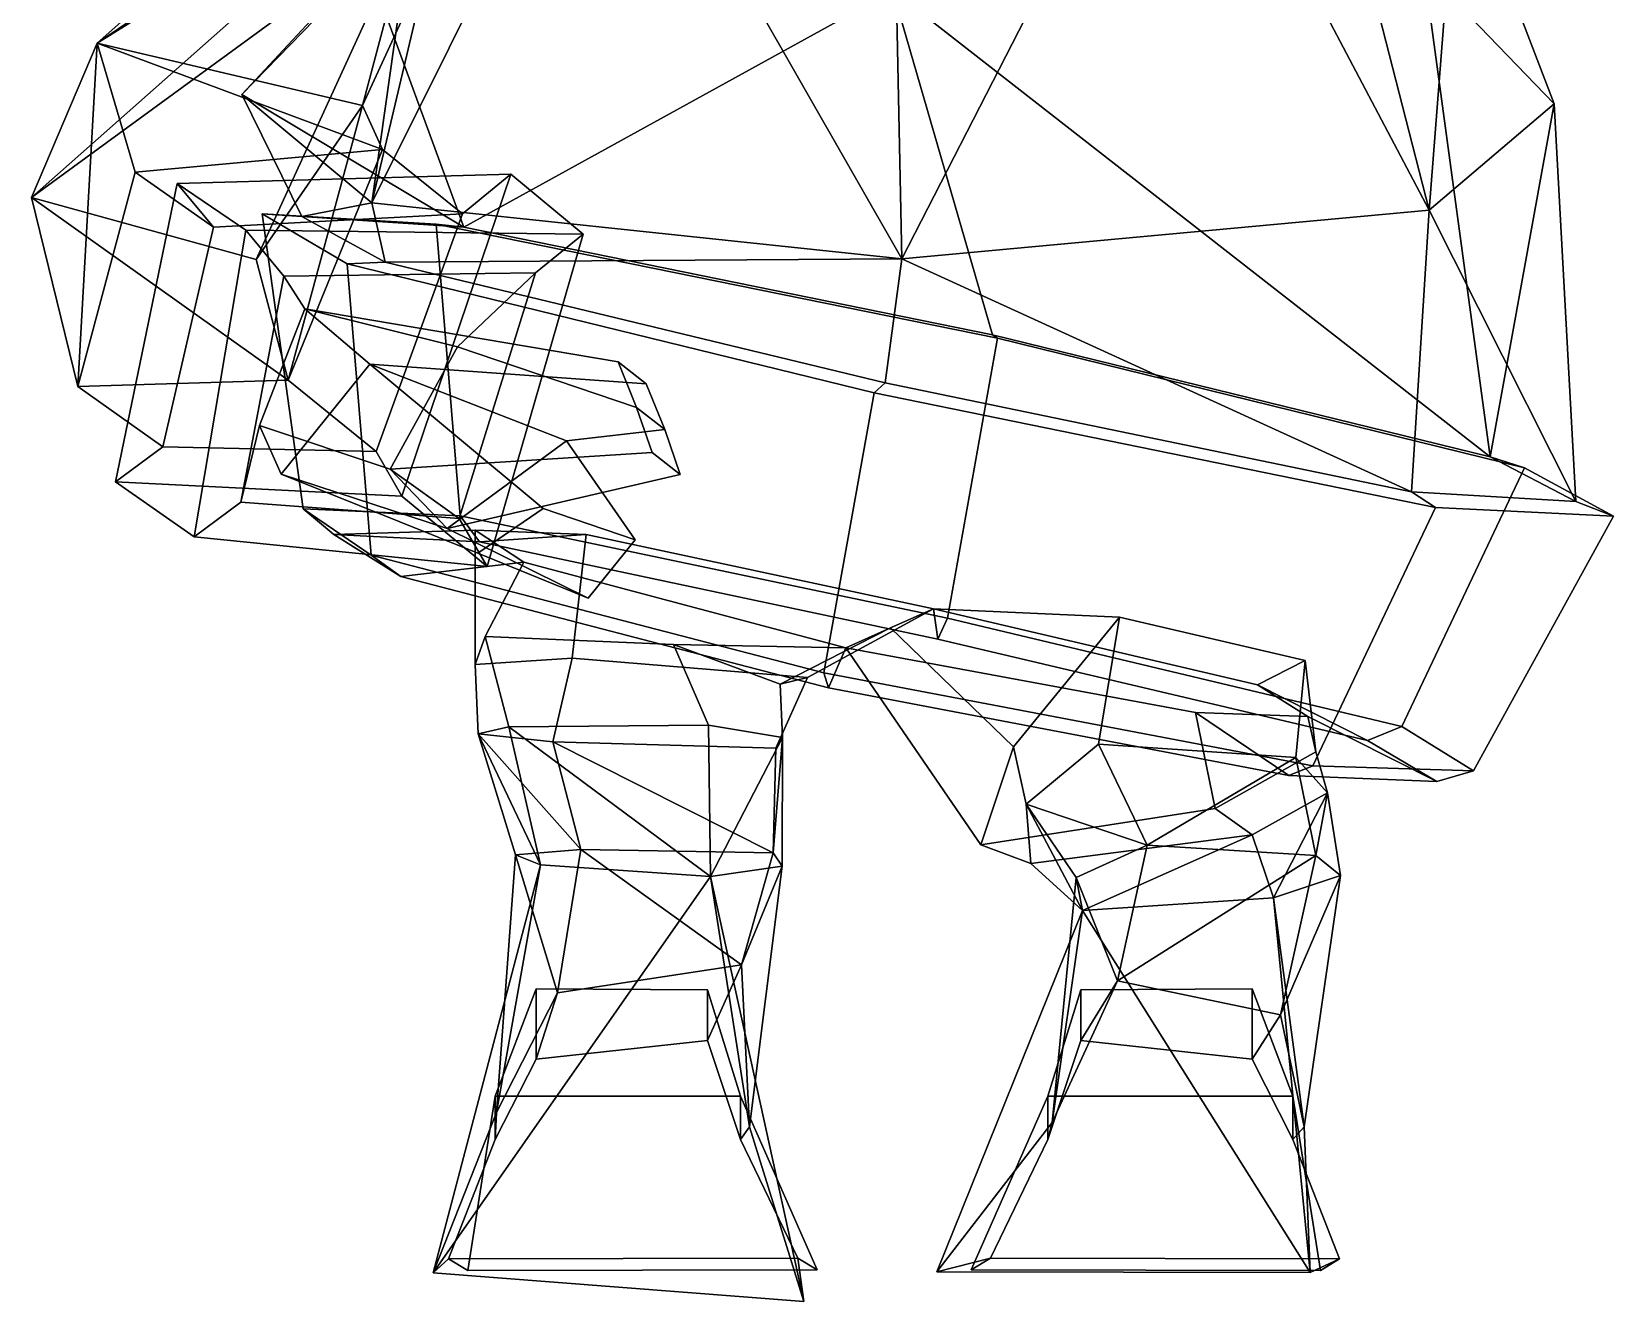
# Model space of a CAD drawing. Extents: x -168 to 304, y -159 to 346.
# Drawn here: x -167.8 to 136.4, y -158.9 to 85.3 of the extents above; entities that cross this region are included whole.
import ezdxf

# ---------------------------------------------------------------- set-up
doc = ezdxf.new("R2010")
doc.units = 0

msp = doc.modelspace()

# ---------------------------------------------------------------- linework, layer by layer
for points in [[(-72.983917, 138.844299, 28.528275), (-67.057755, 161.524048, -21.993227), (-155.204941, 83.07132, 37.623802)], [(-84.728996, 127.004822, -41.175171), (-155.204941, 83.07132, 37.623802), (-67.057755, 161.524048, -21.993227)], [(-0.437988, 41.637131, -96.06192), (-57.730793, 141.920715, -53.482315), (-2.510288, 144.213898, -58.528946)], [(-0.437988, 41.637131, -96.06192), (-2.510288, 144.213898, -58.528946), (52.039246, 143.907654, -52.07951)], [(101.025726, 50.951355, -63.288445), (-0.437988, 41.637131, -96.06192), (52.039246, 143.907654, -52.07951)], [(101.025726, 50.951355, -63.288445), (52.039246, 143.907654, -52.07951), (82.344208, 123.844482, -36.384079)], [(-102.379089, 52.417557, -63.258995), (-57.730793, 141.920715, -53.482315), (-0.437988, 41.637131, -96.06192)], [(-102.379089, 52.417557, -63.258995), (-84.728996, 127.004822, -41.175171), (-57.730793, 141.920715, -53.482315)], [(-72.983917, 138.844299, 28.528275), (-155.204941, 83.07132, 37.623802), (-104.15889, 71.103485, 45.590187)], [(-94.663162, 106.876038, -8.083811), (-72.983917, 138.844299, 28.528275), (-104.15889, 71.103485, 45.590187)], [(-84.728996, 127.004822, -41.175171), (-167.79895, 53.442307, 8.166247), (-155.204941, 83.07132, 37.623802)], [(-94.663162, 106.876038, -8.083811), (-167.79895, 53.442307, 8.166247), (-84.728996, 127.004822, -41.175171)], [(-102.379089, 52.417557, -63.258995), (-94.663162, 106.876038, -8.083811), (-84.728996, 127.004822, -41.175171)], [(101.025726, 50.951355, -63.288445), (82.344208, 123.844482, -36.384079), (106.396942, 120.148743, 2.873093)], [(99.974632, 97.451813, 83.609901), (125.075035, 71.428101, 1.953817), (106.396942, 120.148743, 2.873093)], [(125.075035, 71.428101, 1.953817), (101.025726, 50.951355, -63.288445), (106.396942, 120.148743, 2.873093)], [(-124.6362, 41.506836, 13.370149), (-167.79895, 53.442307, 8.166247), (-94.663162, 106.876038, -8.083811)], [(-103.430183, 98.917999, 83.639351), (-94.663162, 106.876038, -8.083811), (-127.362106, 73.247742, 1.990363)], [(-127.362106, 73.247742, 1.990363), (-94.663162, 106.876038, -8.083811), (-102.379089, 52.417557, -63.258995)], [(-124.6362, 41.506836, 13.370149), (-94.663162, 106.876038, -8.083811), (-104.15889, 71.103485, 45.590187)], [(-84.658989, 47.713364, 86.182297), (-103.430183, 98.917999, 83.639351), (-127.362106, 73.247742, 1.990363)], [(-84.658989, 47.713364, 86.182297), (-2.141351, 93.262695, 115.541527), (-103.430183, 98.917999, 83.639351)], [(112.764603, 3.508865, 62.947292), (99.974632, 97.451813, 83.609901), (-2.141351, 93.262695, 115.541527)], [(112.764603, 3.508865, 62.947292), (125.075035, 71.428101, 1.953817), (99.974632, 97.451813, 83.609901)], [(-84.658989, 47.713364, 86.182297), (17.012136, 26.972748, 104.537407), (-2.141351, 93.262695, 115.541527)], [(112.764603, 3.508865, 62.947292), (-2.141351, 93.262695, 115.541527), (17.012136, 26.972748, 104.537407)], [(-158.891571, 17.048172, 73.376183), (-155.204941, 83.07132, 37.623802), (-167.79895, 53.442307, 8.166247)], [(-158.891571, 17.048172, 73.376183), (-147.865341, 58.259277, 83.760208), (-155.204941, 83.07132, 37.623802)], [(-100.282043, 62.654541, 60.526302), (-104.15889, 71.103485, 45.590187), (-155.204941, 83.07132, 37.623802)], [(-100.282043, 62.654541, 60.526302), (-155.204941, 83.07132, 37.623802), (-147.865341, 58.259277, 83.760208)], [(-84.658989, 47.713364, 86.182297), (-127.362106, 73.247742, 1.990363), (-115.820694, 49.77803, 14.213362)], [(-115.820694, 49.77803, 14.213362), (-127.362106, 73.247742, 1.990363), (-102.379089, 52.417557, -63.258995)], [(-118.467354, 18.272888, 52.653507), (-124.6362, 41.506836, 13.370149), (-104.15889, 71.103485, 45.590187)], [(-118.467354, 18.272888, 52.653507), (-104.15889, 71.103485, 45.590187), (-100.282043, 62.654541, 60.526302)], [(129.207809, -5.085526, -14.624317), (101.025726, 50.951355, -63.288445), (125.075035, 71.428101, 1.953817)], [(112.764603, 3.508865, 62.947292), (129.207809, -5.085526, -14.624317), (125.075035, 71.428101, 1.953817)], [(-147.865341, 58.259277, 83.760208), (-132.788467, 47.708267, 114.882721), (-84.935211, 50.279587, 90.791687), (-100.282043, 62.654541, 60.526302)], [(-100.282043, 62.654541, 60.526302), (-84.935211, 50.279587, 90.791687), (-101.514786, 4.571655, 81.556343), (-118.467354, 18.272888, 52.653507)], [(-142.534897, 5.45903, 103.420166), (-132.788467, 47.708267, 114.882721), (-147.865341, 58.259277, 83.760208), (-158.891571, 17.048172, 73.376183)], [(-75.643867, 57.872726, 88.897057), (-139.825851, 56.114792, 121.871872), (-126.601906, 47.124222, 150.045624), (-61.714329, 46.366089, 116.660828)], [(-75.643867, 57.872726, 88.897057), (-84.935211, 50.279587, 90.791687), (-132.788467, 47.708267, 114.882721), (-139.825851, 56.114792, 121.871872)], [(-96.567711, -4.010239, 75.594765), (-101.514786, 4.571655, 81.556343), (-84.935211, 50.279587, 90.791687), (-75.643867, 57.872726, 88.897057)], [(-96.567711, -4.010239, 75.594765), (-75.643867, 57.872726, 88.897057), (-61.714329, 46.366089, 116.660828), (-80.193176, -17.592178, 102.335388)], [(-136.523651, -11.845947, 133.062439), (-126.601906, 47.124222, 150.045624), (-139.825851, 56.114792, 121.871872), (-151.675461, -1.290405, 105.56665)], [(-151.675461, -1.290405, 105.56665), (-139.825851, 56.114792, 121.871872), (-132.788467, 47.708267, 114.882721), (-142.534897, 5.45903, 103.420166)], [(-118.467354, 18.272888, 52.653507), (-158.891571, 17.048172, 73.376183), (-167.79895, 53.442307, 8.166247)], [(-118.467354, 18.272888, 52.653507), (-167.79895, 53.442307, 8.166247), (-124.6362, 41.506836, 13.370149)], [(-115.820694, 49.77803, 14.213362), (-102.379089, 52.417557, -63.258995), (-99.786354, 41.002258, -67.512161)], [(-99.786354, 41.002258, -67.512161), (-102.379089, 52.417557, -63.258995), (-0.437988, 41.637131, -96.06192)], [(-89.995293, 48.261185, 95.20549), (-123.469315, 50.293655, 15.041623), (-115.545113, -6.500931, 10.803403), (-85.369919, -7.794785, 91.355515)], [(-123.469315, 50.293655, 15.041623), (-89.995293, 48.261185, 95.20549), (-84.658989, 47.713364, 86.182297), (-115.820694, 49.77803, 14.213362)], [(-115.545113, -6.500931, 10.803403), (-123.469315, 50.293655, 15.041623), (-107.089218, 40.677643, -78.469238), (-102.463844, -15.378326, -82.319214)], [(-107.089218, 40.677643, -78.469238), (-123.469315, 50.293655, 15.041623), (-115.820694, 49.77803, 14.213362), (-99.786354, 41.002258, -67.512161)], [(97.637238, -3.202225, -90.747169), (-0.437988, 41.637131, -96.06192), (101.025726, 50.951355, -63.288445)], [(129.207809, -5.085526, -14.624317), (97.637238, -3.202225, -90.747169), (101.025726, 50.951355, -63.288445)], [(-136.523651, -11.845947, 133.062439), (-127.536774, -5.167557, 130.968674), (-119.294662, 38.26503, 142.737366), (-126.601906, 47.124222, 150.045624)], [(-61.714329, 46.366089, 116.660828), (-126.601906, 47.124222, 150.045624), (-119.294662, 38.26503, 142.737366), (-70.863052, 38.932465, 118.543213)], [(8.363098, -27.49469, 114.526512), (18.011414, 26.347443, 116.755615), (-89.995293, 48.261185, 95.20549), (-85.369919, -7.794785, 91.355515)], [(18.011414, 26.347443, 116.755615), (17.012136, 26.972748, 104.537407), (-84.658989, 47.713364, 86.182297), (-89.995293, 48.261185, 95.20549)], [(-80.193176, -17.592178, 102.335388), (-61.714329, 46.366089, 116.660828), (-70.863052, 38.932465, 118.543213), (-85.548782, -8.332245, 108.777229)], [(-107.089218, 40.677643, -78.469238), (-99.786354, 41.002258, -67.512161), (-3.620603, 17.738861, -109.181282), (-5.738175, 15.809814, -124.654137)], [(-102.463844, -15.378326, -82.319214), (-107.089218, 40.677643, -78.469238), (-5.738175, 15.809814, -124.654137), (-15.397456, -38.035812, -126.881371)], [(-99.786354, 41.002258, -67.512161), (-0.437988, 41.637131, -96.06192), (-3.620603, 17.738861, -109.181282)], [(97.637238, -3.202225, -90.747169), (-3.620603, 17.738861, -109.181282), (-0.437988, 41.637131, -96.06192)], [(-123.964142, 9.555832, 119.384247), (-115.246185, 31.970657, 122.457191), (-119.294662, 38.26503, 142.737366), (-127.536774, -5.167557, 130.968674)], [(-85.88398, 24.661896, 109.044464), (-70.863052, 38.932465, 118.543213), (-119.294662, 38.26503, 142.737366), (-115.246185, 31.970657, 122.457191)], [(-98.805771, 1.166367, 107.408524), (-85.548782, -8.332245, 108.777229), (-70.863052, 38.932465, 118.543213), (-85.88398, 24.661896, 109.044464)], [(-119.797318, 0.212448, 143.264664), (-102.760506, 21.332489, 142.34993), (-115.246185, 31.970657, 122.457191), (-123.964142, 9.555832, 119.384247)], [(-51.457932, 12.985458, 124.492645), (-85.88398, 24.661896, 109.044464), (-115.246185, 31.970657, 122.457191), (-54.993542, 21.780594, 127.729103)], [(-49.624718, 17.539185, 135.895508), (-54.993542, 21.780594, 127.729103), (-115.246185, 31.970657, 122.457191), (-102.760506, 21.332489, 142.34993)], [(-48.435928, 4.389694, 121.523224), (-98.805771, 1.166367, 107.408524), (-85.88398, 24.661896, 109.044464), (-51.457932, 12.985458, 124.492645)], [(8.363098, -27.49469, 114.526512), (95.752556, -48.349335, 70.039009), (119.336136, 1.390457, 70.569046), (18.011414, 26.347443, 116.755615)], [(18.011414, 26.347443, 116.755615), (119.336136, 1.390457, 70.569046), (112.764603, 3.508865, 62.947292), (17.012136, 26.972748, 104.537407)], [(-81.980782, -14.98143, 175.387787), (-69.417183, -6.435745, 182.209579), (-102.760506, 21.332489, 142.34993), (-119.797318, 0.212448, 143.264664)], [(-51.729332, -12.432007, 174.996933), (-64.890396, 6.624878, 138.407639), (-102.760506, 21.332489, 142.34993), (-69.417183, -6.435745, 182.209579)], [(-45.984196, 8.758072, 132.641876), (-49.624718, 17.539185, 135.895508), (-102.760506, 21.332489, 142.34993), (-64.890396, 6.624878, 138.407639)], [(-45.984196, 8.758072, 132.641876), (-51.457932, 12.985458, 124.492645), (-54.993542, 21.780594, 127.729103), (-49.624718, 17.539185, 135.895508)], [(-118.467354, 18.272888, 52.653507), (-101.514786, 4.571655, 81.556343), (-142.534897, 5.45903, 103.420166), (-158.891571, 17.048172, 73.376183)], [(78.65863, -55.932877, -103.635727), (-15.397456, -38.035812, -126.881371), (-5.738175, 15.809814, -124.654137), (102.24221, -6.1931, -103.10569)], [(102.24221, -6.1931, -103.10569), (-5.738175, 15.809814, -124.654137), (-3.620603, 17.738861, -109.181282), (97.637238, -3.202225, -90.747169)], [(-43.041725, 0.137161, 129.71199), (-48.435928, 4.389694, 121.523224), (-51.457932, 12.985458, 124.492645), (-45.984196, 8.758072, 132.641876)], [(-98.805771, 1.166367, 107.408524), (-123.964142, 9.555832, 119.384247), (-127.536774, -5.167557, 130.968674), (-85.548782, -8.332245, 108.777229)], [(-87.851883, -10.229919, 129.854263), (-119.797318, 0.212448, 143.264664), (-123.964142, 9.555832, 119.384247), (-98.805771, 1.166367, 107.408524)], [(-43.041725, 0.137161, 129.71199), (-45.984196, 8.758072, 132.641876), (-64.890396, 6.624878, 138.407639), (-87.851883, -10.229919, 129.854263)], [(-60.768414, -23.67865, 175.911057), (-87.851883, -10.229919, 129.854263), (-64.890396, 6.624878, 138.407639), (-51.729332, -12.432007, 174.996933)], [(-96.567711, -4.010239, 75.594765), (-151.675461, -1.290405, 105.56665), (-142.534897, 5.45903, 103.420166), (-101.514786, 4.571655, 81.556343)], [(-43.041725, 0.137161, 129.71199), (-87.851883, -10.229919, 129.854263), (-98.805771, 1.166367, 107.408524), (-48.435928, 4.389694, 121.523224)], [(136.443985, -7.90271, -15.547863), (129.207809, -5.085526, -14.624317), (112.764603, 3.508865, 62.947292), (119.336136, 1.390457, 70.569046)], [(-60.768414, -23.67865, 175.911057), (-81.980782, -14.98143, 175.387787), (-119.797318, 0.212448, 143.264664), (-87.851883, -10.229919, 129.854263)], [(119.336136, 1.390457, 70.569046), (95.752556, -48.349335, 70.039009), (109.561577, -56.903862, -15.689655), (136.443985, -7.90271, -15.547863)], [(-96.567711, -4.010239, 75.594765), (-80.193176, -17.592178, 102.335388), (-136.523651, -11.845947, 133.062439), (-151.675461, -1.290405, 105.56665)], [(-80.193176, -17.592178, 102.335388), (-85.548782, -8.332245, 108.777229), (-127.536774, -5.167557, 130.968674), (-136.523651, -11.845947, 133.062439)], [(102.24221, -6.1931, -103.10569), (97.637238, -3.202225, -90.747169), (129.207809, -5.085526, -14.624317), (136.443985, -7.90271, -15.547863)], [(-85.369919, -7.794785, 91.355515), (-115.545113, -6.500931, 10.803403), (-109.699013, -11.440735, 9.89723), (-81.64196, -12.810242, 82.231552)], [(-115.545113, -6.500931, 10.803403), (-102.463844, -15.378326, -82.319214), (-96.769325, -19.521347, -71.462906), (-109.699013, -11.440735, 9.89723)], [(8.363098, -27.49469, 114.526512), (-85.369919, -7.794785, 91.355515), (-81.64196, -12.810242, 82.231552), (6.524762, -31.551743, 102.114456)], [(-60.768414, -23.67865, 175.911057), (-51.729332, -12.432007, 174.996933), (-69.417183, -6.435745, 182.209579), (-81.980782, -14.98143, 175.387787)], [(109.561577, -56.903862, -15.689655), (78.65863, -55.932877, -103.635727), (102.24221, -6.1931, -103.10569), (136.443985, -7.90271, -15.547863)], [(-81.64196, -12.810242, 82.231552), (-109.699013, -11.440735, 9.89723), (-82.487061, -10.551376, 7.11412), (-61.145226, -11.427567, 64.684418)], [(-109.699013, -11.440735, 9.89723), (-96.769325, -19.521347, -71.462906), (-73.098595, -16.73056, -56.762157), (-82.487061, -10.551376, 7.11412)], [(-61.145226, -11.427567, 64.684418), (-82.487061, -10.551376, 7.11412), (-82.458748, -36.396133, 7.851814), (-63.823338, -35.174675, 44.4795)], [(-82.487061, -10.551376, 7.11412), (-73.098595, -16.73056, -56.762157), (-80.581566, -31.043915, -34.973045), (-82.458748, -36.396133, 7.851814)], [(6.524762, -31.551743, 102.114456), (-81.64196, -12.810242, 82.231552), (-61.145226, -11.427567, 64.684418), (5.66813, -25.698135, 81.36203)], [(5.66813, -25.698135, 81.36203), (-61.145226, -11.427567, 64.684418), (-63.823338, -35.174675, 44.4795), (-18.586254, -38.934387, 56.634132)], [(-102.463844, -15.378326, -82.319214), (-15.397456, -38.035812, -126.881371), (-14.502277, -40.880173, -111.520836), (-96.769325, -19.521347, -71.462906)], [(-96.769325, -19.521347, -71.462906), (-14.502277, -40.880173, -111.520836), (-11.214878, -33.18811, -90.169792), (-73.098595, -16.73056, -56.762157)], [(-73.098595, -16.73056, -56.762157), (-11.214878, -33.18811, -90.169792), (-44.368141, -32.579376, -65.600548), (-80.581566, -31.043915, -34.973045)], [(-2.607557, -29.369553, -2.719168), (5.66813, -25.698135, 81.36203), (-18.586254, -38.934387, 56.634132), (-23.790239, -40.210236, -5.454131)], [(21.045162, -52.283218, 0.508028), (41.436428, -27.320435, 55.927723), (5.66813, -25.698135, 81.36203), (-2.607557, -29.369553, -2.719168)], [(5.66813, -25.698135, 81.36203), (41.436428, -27.320435, 55.927723), (77.16124, -35.6343, 24.613001), (68.008209, -40.345901, 49.484207)], [(6.524762, -31.551743, 102.114456), (5.66813, -25.698135, 81.36203), (68.008209, -40.345901, 49.484207), (89.12587, -51.046333, 62.133698)], [(37.417122, -51.761185, 25.832306), (41.436428, -27.320435, 55.927723), (21.045162, -52.283218, 0.508028), (23.482136, -63.273979, 3.447037)], [(37.417122, -51.761185, 25.832306), (75.393593, -54.296257, 5.082145), (77.16124, -35.6343, 24.613001), (41.436428, -27.320435, 55.927723)], [(-11.214878, -33.18811, -90.169792), (-2.607557, -29.369553, -2.719168), (-23.790239, -40.210236, -5.454131), (-44.368141, -32.579376, -65.600548)], [(21.045162, -52.283218, 0.508028), (-2.607557, -29.369553, -2.719168), (-11.214878, -33.18811, -90.169792), (14.777371, -71.122765, -62.909523)], [(8.363098, -27.49469, 114.526512), (6.524762, -31.551743, 102.114456), (89.12587, -51.046333, 62.133698), (95.752556, -48.349335, 70.039009)], [(-81.908264, -49.762077, 5.00138), (-82.458748, -36.396133, 7.851814), (-80.581566, -31.043915, -34.973045), (-76.010544, -48.394455, -15.155876)], [(-76.010544, -48.394455, -15.155876), (-80.581566, -31.043915, -34.973045), (-44.368141, -32.579376, -65.600548), (-37.635117, -48.092758, -34.967697)], [(-23.34664, -50.444847, -10.425714), (-37.635117, -48.092758, -34.967697), (-44.368141, -32.579376, -65.600548), (-23.790239, -40.210236, -5.454131)], [(73.998505, -57.757431, -91.56076), (56.054836, -45.648895, -71.962364), (-11.214878, -33.18811, -90.169792), (-14.502277, -40.880173, -111.520836)], [(56.054836, -45.648895, -71.962364), (59.832855, -64.105812, -52.63121), (14.777371, -71.122765, -62.909523), (-11.214878, -33.18811, -90.169792)], [(-67.558174, -51.275467, 18.655172), (-63.823338, -35.174675, 44.4795), (-82.458748, -36.396133, 7.851814), (-81.908264, -49.762077, 5.00138)], [(-24.631472, -52.52507, 17.049297), (-18.586254, -38.934387, 56.634132), (-63.823338, -35.174675, 44.4795), (-67.558174, -51.275467, 18.655172)], [(68.008209, -40.345901, 49.484207), (77.16124, -35.6343, 24.613001), (79.230904, -53.217377, -14.64442), (77.658333, -46.409012, -11.73357)], [(75.393593, -54.296257, 5.082145), (81.467033, -61.139664, -13.757897), (79.230904, -53.217377, -14.64442), (77.16124, -35.6343, 24.613001)], [(-24.631472, -52.52507, 17.049297), (-23.34664, -50.444847, -10.425714), (-23.790239, -40.210236, -5.454131), (-18.586254, -38.934387, 56.634132)], [(78.65863, -55.932877, -103.635727), (73.998505, -57.757431, -91.56076), (-14.502277, -40.880173, -111.520836), (-15.397456, -38.035812, -126.881371)], [(89.12587, -51.046333, 62.133698), (68.008209, -40.345901, 49.484207), (77.658333, -46.409012, -11.73357), (102.464401, -58.945572, -15.07252)], [(-69.950775, -74.965324, -3.534669), (-81.908264, -49.762077, 5.00138), (-76.010544, -48.394455, -15.155876)], [(-37.221409, -77.2155, -21.084003), (-76.010544, -48.394455, -15.155876), (-37.635117, -48.092758, -34.967697)], [(-69.950775, -74.965324, -3.534669), (-76.010544, -48.394455, -15.155876), (-37.221409, -77.2155, -21.084003)], [(-37.221409, -77.2155, -21.084003), (-37.635117, -48.092758, -34.967697), (-23.34664, -50.444847, -10.425714)], [(77.658333, -46.409012, -11.73357), (79.230904, -53.217377, -14.64442), (59.832855, -64.105812, -52.63121), (56.054836, -45.648895, -71.962364)], [(102.464401, -58.945572, -15.07252), (77.658333, -46.409012, -11.73357), (56.054836, -45.648895, -71.962364), (73.998505, -57.757431, -91.56076)], [(95.752556, -48.349335, 70.039009), (89.12587, -51.046333, 62.133698), (102.464401, -58.945572, -15.07252), (109.561577, -56.903862, -15.689655)], [(-62.133686, -72.002159, 27.508589), (-67.558174, -51.275467, 18.655172), (-81.908264, -49.762077, 5.00138)], [(-62.133686, -72.002159, 27.508589), (-81.908264, -49.762077, 5.00138), (-74.708099, -73.069054, 14.810788)], [(-74.708099, -73.069054, 14.810788), (-81.908264, -49.762077, 5.00138), (-69.950775, -74.965324, -3.534669)], [(-25.195112, -72.656784, 26.674852), (-24.631472, -52.52507, 17.049297), (-67.558174, -51.275467, 18.655172)], [(-25.195112, -72.656784, 26.674852), (-67.558174, -51.275467, 18.655172), (-62.133686, -72.002159, 27.508589)], [(-23.420841, -75.207466, 1.277769), (-37.221409, -77.2155, -21.084003), (-23.34664, -50.444847, -10.425714)], [(-25.195112, -72.656784, 26.674852), (-23.420841, -75.207466, 1.277769), (-23.34664, -50.444847, -10.425714)], [(-25.195112, -72.656784, 26.674852), (-23.34664, -50.444847, -10.425714), (-24.631472, -52.52507, 17.049297)], [(23.482136, -63.273979, 3.447037), (21.045162, -52.283218, 0.508028), (14.777371, -71.122765, -62.909523), (24.421356, -74.713348, -24.494551)], [(46.795029, -71.189331, 43.299236), (37.417122, -51.761185, 25.832306), (23.482136, -63.273979, 3.447037)], [(46.795029, -71.189331, 43.299236), (75.393593, -54.296257, 5.082145), (37.417122, -51.761185, 25.832306)], [(46.795029, -71.189331, 43.299236), (79.18512, -73.145737, 24.936522), (75.393593, -54.296257, 5.082145)], [(81.467033, -61.139664, -13.757897), (66.946342, -69.215172, -27.630314), (59.832855, -64.105812, -52.63121), (79.230904, -53.217377, -14.64442)], [(79.18512, -73.145737, 24.936522), (81.467033, -61.139664, -13.757897), (75.393593, -54.296257, 5.082145)], [(109.561577, -56.903862, -15.689655), (102.464401, -58.945572, -15.07252), (73.998505, -57.757431, -91.56076), (78.65863, -55.932877, -103.635727)], [(46.795029, -71.189331, 43.299236), (23.482136, -63.273979, 3.447037), (33.087627, -77.39386, 22.453306)], [(34.32336, -83.756668, -3.835438), (23.482136, -63.273979, 3.447037), (24.421356, -74.713348, -24.494551)], [(33.087627, -77.39386, 22.453306), (23.482136, -63.273979, 3.447037), (34.32336, -83.756668, -3.835438)], [(71.078537, -81.314507, -5.70102), (66.946342, -69.215172, -27.630314), (81.467033, -61.139664, -13.757897)], [(83.99012, -77.03627, 7.5619), (71.078537, -81.314507, -5.70102), (81.467033, -61.139664, -13.757897)], [(79.18512, -73.145737, 24.936522), (83.99012, -77.03627, 7.5619), (81.467033, -61.139664, -13.757897)], [(66.946342, -69.215172, -27.630314), (24.421356, -74.713348, -24.494551), (14.777371, -71.122765, -62.909523), (59.832855, -64.105812, -52.63121)], [(34.32336, -83.756668, -3.835438), (24.421356, -74.713348, -24.494551), (66.946342, -69.215172, -27.630314)], [(71.078537, -81.314507, -5.70102), (34.32336, -83.756668, -3.835438), (66.946342, -69.215172, -27.630314)], [(-66.680405, -99.576324, 13.065176), (-62.133686, -72.002159, 27.508589), (-74.708099, -73.069054, 14.810788)], [(-66.680405, -99.576324, 13.065176), (-31.263783, -94.224243, 15.03818), (-62.133686, -72.002159, 27.508589)], [(-31.263783, -94.224243, 15.03818), (-25.195112, -72.656784, 26.674852), (-62.133686, -72.002159, 27.508589)], [(-31.263783, -94.224243, 15.03818), (-23.420841, -75.207466, 1.277769), (-25.195112, -72.656784, 26.674852)], [(41.081688, -97.275009, 25.590595), (46.795029, -71.189331, 43.299236), (33.087627, -77.39386, 22.453306)], [(41.081688, -97.275009, 25.590595), (79.18512, -73.145737, 24.936522), (46.795029, -71.189331, 43.299236)], [(-90.59684, -153.457962, -22.110352), (-78.375977, -122.623055, -0.004349), (-69.950775, -74.965324, -3.534669)], [(-90.59684, -153.457962, -22.110352), (-69.950775, -74.965324, -3.534669), (-37.221409, -77.2155, -21.084003)], [(-78.375977, -122.623055, -0.004349), (-66.680405, -99.576324, 13.065176), (-74.708099, -73.069054, 14.810788)], [(-78.375977, -122.623055, -0.004349), (-74.708099, -73.069054, 14.810788), (-69.950775, -74.965324, -3.534669)], [(-29.748863, -125.372368, -10.13125), (-37.221409, -77.2155, -21.084003), (-23.420841, -75.207466, 1.277769)], [(-29.748863, -125.372368, -10.13125), (-23.420841, -75.207466, 1.277769), (-31.263783, -94.224243, 15.03818)], [(72.392113, -103.808945, 8.305785), (79.18512, -73.145737, 24.936522), (41.081688, -97.275009, 25.590595)], [(72.392113, -103.808945, 8.305785), (83.99012, -77.03627, 7.5619), (79.18512, -73.145737, 24.936522)], [(-19.256786, -158.935928, -38.748936), (-90.59684, -153.457962, -22.110352), (-37.221409, -77.2155, -21.084003)], [(-19.256786, -158.935928, -38.748936), (-37.221409, -77.2155, -21.084003), (-29.748863, -125.372368, -10.13125)], [(28.52972, -124.526291, -0.182554), (41.081688, -97.275009, 25.590595), (33.087627, -77.39386, 22.453306)], [(28.52972, -124.526291, -0.182554), (33.087627, -77.39386, 22.453306), (34.32336, -83.756668, -3.835438)], [(76.959335, -125.389305, -11.175783), (71.078537, -81.314507, -5.70102), (83.99012, -77.03627, 7.5619)], [(76.959335, -125.389305, -11.175783), (83.99012, -77.03627, 7.5619), (72.392113, -103.808945, 8.305785)], [(78.14579, -153.382874, -39.931324), (34.32336, -83.756668, -3.835438), (71.078537, -81.314507, -5.70102)], [(78.14579, -153.382874, -39.931324), (71.078537, -81.314507, -5.70102), (76.959335, -125.389305, -11.175783)], [(6.338482, -153.28537, -25.576859), (28.52972, -124.526291, -0.182554), (34.32336, -83.756668, -3.835438)], [(6.338482, -153.28537, -25.576859), (34.32336, -83.756668, -3.835438), (78.14579, -153.382874, -39.931324)], [(-31.263783, -94.224243, 15.03818), (-66.680405, -99.576324, 13.065176), (-70.777412, -112.334389, 35.947453), (-37.787899, -108.736397, 35.947453)], [(-29.748863, -125.372368, -10.13125), (-31.263783, -94.224243, 15.03818), (-37.787899, -108.736397, 35.947453), (-31.473774, -127.827705, 43.725594)], [(28.52972, -124.526291, -0.182554), (27.673773, -127.827705, 43.725594), (33.987896, -108.736397, 35.947453), (41.081688, -97.275009, 25.590595)], [(41.081688, -97.275009, 25.590595), (33.987896, -108.736397, 35.947453), (66.977409, -112.334389, 35.947453), (72.392113, -103.808945, 8.305785)], [(-31.473774, -119.444199, 102.617195), (-37.787899, -98.997986, 87.801697), (-70.777412, -98.812683, 87.801697), (-78.613716, -119.444199, 102.617195)], [(-78.613716, -119.444199, 102.617195), (-70.777412, -98.812683, 87.801697), (-70.777412, -112.334389, 35.947453), (-78.613716, -127.827705, 43.725594)], [(-78.375977, -122.623055, -0.004349), (-78.613716, -127.827705, 43.725594), (-70.777412, -112.334389, 35.947453), (-66.680405, -99.576324, 13.065176)], [(-37.787899, -98.997986, 87.801697), (-37.787899, -108.736397, 35.947453), (-70.777412, -112.334389, 35.947453), (-70.777412, -98.812683, 87.801697)], [(-31.473774, -119.444199, 102.617195), (-31.473774, -127.827705, 43.725594), (-37.787899, -108.736397, 35.947453), (-37.787899, -98.997986, 87.801697)], [(27.673773, -119.444199, 102.617195), (74.813721, -119.444199, 102.617195), (66.977409, -98.812683, 87.801697), (33.987896, -98.997986, 87.801697)], [(27.673773, -119.444199, 102.617195), (33.987896, -98.997986, 87.801697), (33.987896, -108.736397, 35.947453), (27.673773, -127.827705, 43.725594)], [(33.987896, -98.997986, 87.801697), (66.977409, -98.812683, 87.801697), (66.977409, -112.334389, 35.947453), (33.987896, -108.736397, 35.947453)], [(74.813721, -119.444199, 102.617195), (74.813721, -127.827705, 43.725594), (66.977409, -112.334389, 35.947453), (66.977409, -98.812683, 87.801697)], [(76.959335, -125.389305, -11.175783), (72.392113, -103.808945, 8.305785), (66.977409, -112.334389, 35.947453), (74.813721, -127.827705, 43.725594)], [(-83.890282, -153.029465, 102.617195), (-78.613716, -119.444199, 102.617195), (-78.613716, -127.827705, 43.725594), (-87.594154, -150.72316, 36.317848)], [(-16.70689, -152.844147, 102.617195), (-31.473774, -119.444199, 102.617195), (-78.613716, -119.444199, 102.617195), (-83.890282, -153.029465, 102.617195)], [(-16.70689, -152.844147, 102.617195), (-20.410763, -150.617264, 32.613968), (-31.473774, -127.827705, 43.725594), (-31.473774, -119.444199, 102.617195)], [(12.906889, -152.844147, 102.617195), (80.090286, -153.029465, 102.617195), (74.813721, -119.444199, 102.617195), (27.673773, -119.444199, 102.617195)], [(12.906889, -152.844147, 102.617195), (27.673773, -119.444199, 102.617195), (27.673773, -127.827705, 43.725594), (16.610764, -150.617264, 32.613968)], [(80.090286, -153.029465, 102.617195), (83.794151, -150.72316, 36.317848), (74.813721, -127.827705, 43.725594), (74.813721, -119.444199, 102.617195)], [(-90.59684, -153.457962, -22.110352), (-87.594154, -150.72316, 36.317848), (-78.613716, -127.827705, 43.725594), (-78.375977, -122.623055, -0.004349)], [(6.338482, -153.28537, -25.576859), (16.610764, -150.617264, 32.613968), (27.673773, -127.827705, 43.725594), (28.52972, -124.526291, -0.182554)], [(-19.256786, -158.935928, -38.748936), (-29.748863, -125.372368, -10.13125), (-31.473774, -127.827705, 43.725594), (-20.410763, -150.617264, 32.613968)], [(78.14579, -153.382874, -39.931324), (76.959335, -125.389305, -11.175783), (74.813721, -127.827705, 43.725594), (83.794151, -150.72316, 36.317848)], [(-90.59684, -153.457962, -22.110352), (-19.256786, -158.935928, -38.748936), (-20.410763, -150.617264, 32.613968), (-87.594154, -150.72316, 36.317848)], [(-83.890282, -153.029465, 102.617195), (-87.594154, -150.72316, 36.317848), (-20.410763, -150.617264, 32.613968), (-16.70689, -152.844147, 102.617195)], [(78.14579, -153.382874, -39.931324), (83.794151, -150.72316, 36.317848), (16.610764, -150.617264, 32.613968), (6.338482, -153.28537, -25.576859)], [(80.090286, -153.029465, 102.617195), (12.906889, -152.844147, 102.617195), (16.610764, -150.617264, 32.613968), (83.794151, -150.72316, 36.317848)]]:
    msp.add_3dface(points)

doc.saveas('drawing.dxf')
